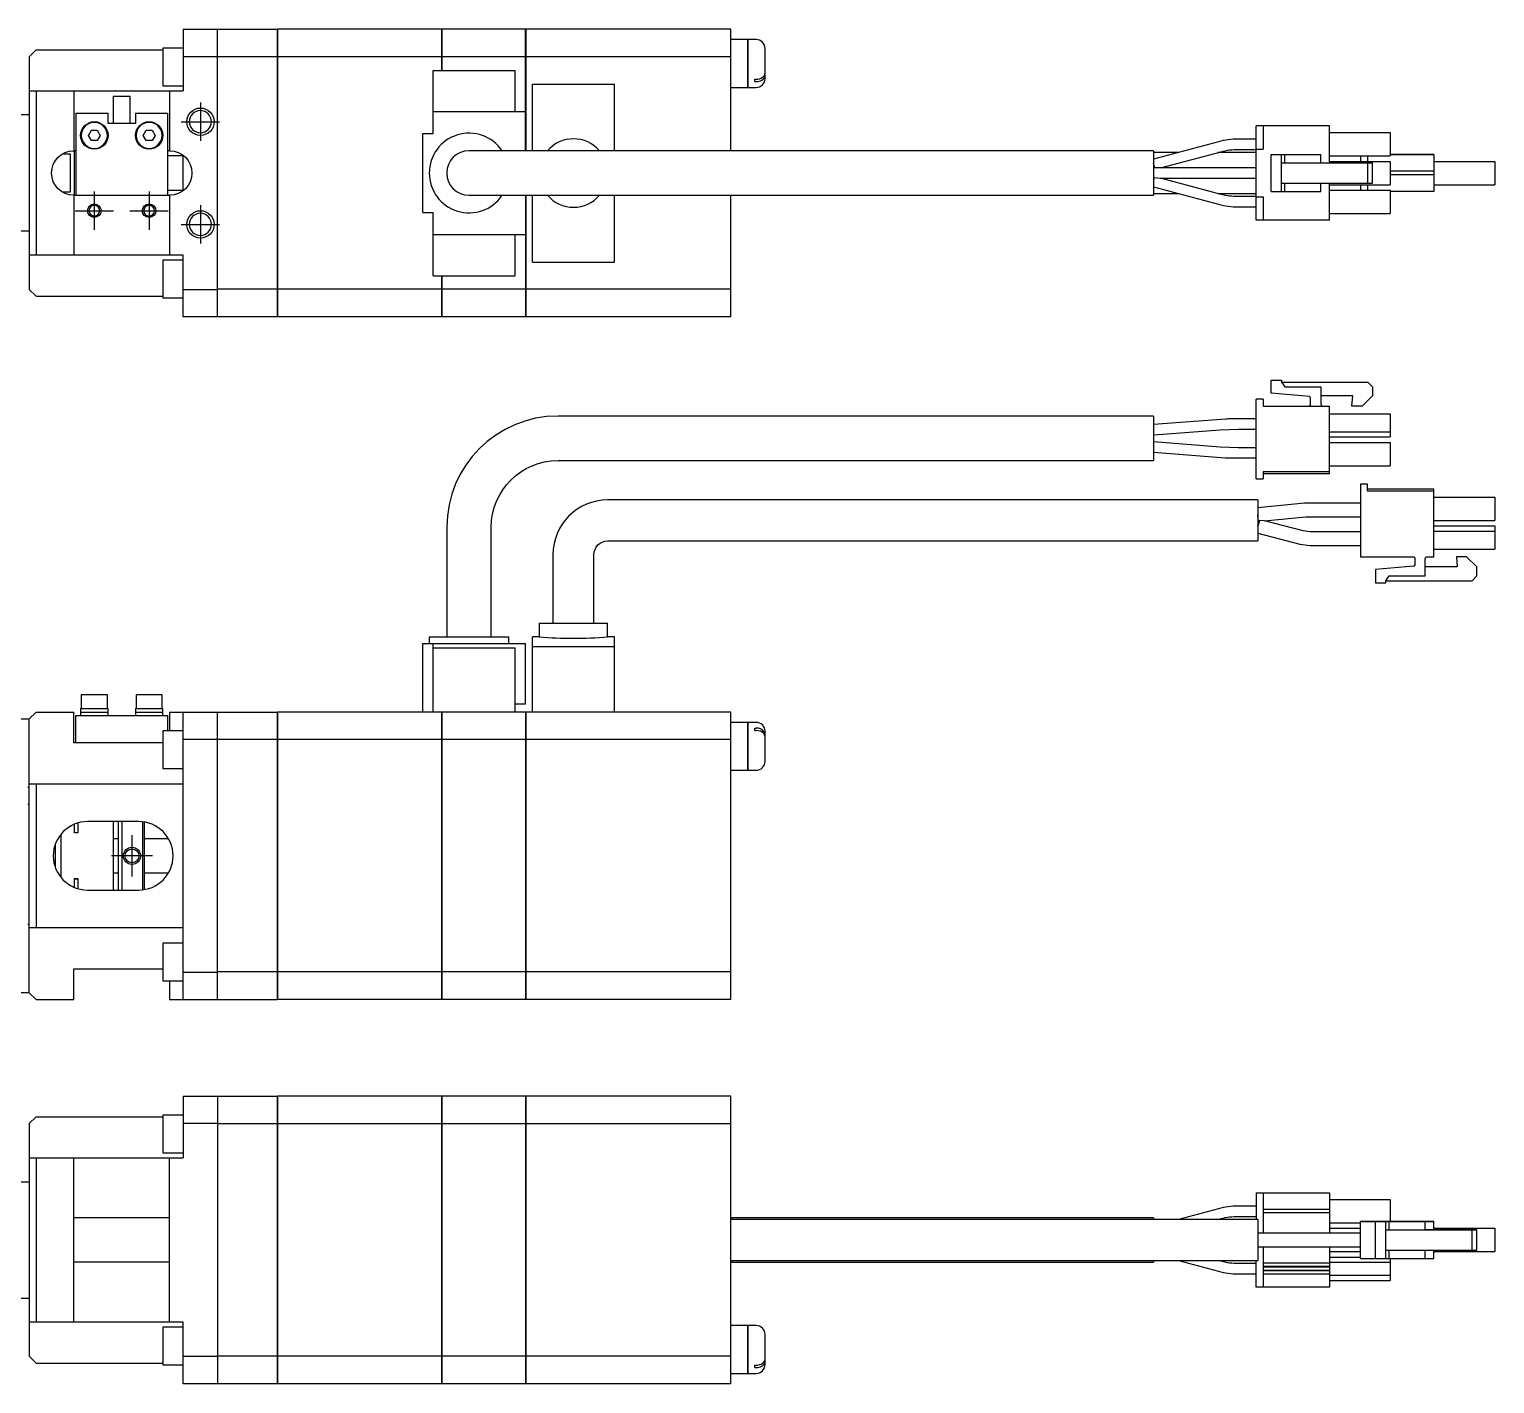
# Model space of a CAD drawing. Extents: x 0 to 802, y -8 to 208.
# Drawn here: x 171.5 to 385.6, y 10 to 207.9 of the extents above; entities that cross this region are included whole.
import ezdxf

# ---------------------------------------------------------------- set-up
doc = ezdxf.new("R2010")
doc.units = 0
doc.header["$LTSCALE"] = 0.5
doc.linetypes.add('CENTER', pattern=[50.8, 31.75, -6.35, 6.35, -6.35])
for name, color, linetype in [('MSM_CENTER', 1, 'CENTER'), ('MSM_CONTINUOUS', 7, 'CONTINUOUS'), ('MSM_NARROW', 5, 'CONTINUOUS')]:
    doc.layers.add(name, color=color, linetype=linetype)

msp = doc.modelspace()

# ---------------------------------------------------------------- linework, layer by layer
at = {"layer": 'MSM_CENTER'}
for p, q in [((196.47, 197.19), (196.47, 191.59)), ((193.67, 194.39), (199.27, 194.39)), ((180.97, 184.19), (180.97, 178.59)), ((188.97, 184.19), (188.97, 178.59)), ((196.47, 182.19), (196.47, 176.59)), ((178.17, 181.39), (183.77, 181.39)), ((186.17, 181.39), (191.77, 181.39)), ((193.67, 179.39), (199.27, 179.39)), ((186.47, 90.13), (186.47, 84.13)), ((189.47, 87.13), (183.47, 87.13))]:
    msp.add_line(p, q, dxfattribs=at)
at = {"layer": 'MSM_CONTINUOUS'}
for p, q in [((193.97, 207.89), (193.97, 198.89)), ((193.97, 207.89), (207.67, 207.89)), ((198.97, 165.89), (198.97, 207.89)), ((207.67, 207.89), (207.67, 165.89)), ((207.72, 207.84), (207.67, 207.84)), ((231.67, 207.89), (207.72, 207.89)), ((207.72, 207.89), (207.72, 165.89)), ((231.67, 207.89), (231.67, 201.89)), ((231.72, 207.84), (231.67, 207.84)), ((231.72, 207.89), (231.72, 201.89)), ((243.97, 207.89), (231.72, 207.89)), ((243.97, 190.14), (243.97, 207.89)), ((244.02, 207.84), (243.97, 207.84)), ((244.02, 207.89), (244.02, 190.14)), ((273.97, 207.89), (244.02, 207.89)), ((273.97, 190.14), (273.97, 207.89)), ((276.47, 206.39), (273.97, 206.39)), ((276.47, 199.39), (276.47, 206.39)), ((276.52, 206.34), (276.47, 206.34)), ((276.52, 199.39), (276.52, 206.39)), ((277.67, 206.39), (276.52, 206.39)), ((172.47, 204.89), (171.47, 203.89)), ((171.47, 203.89), (171.47, 169.89)), ((172.47, 204.89), (190.97, 204.89)), ((190.97, 205.14), (190.97, 199.64)), ((193.97, 205.14), (190.97, 205.14)), ((198.97, 203.89), (193.97, 203.89)), ((207.67, 203.86), (198.97, 203.86)), ((207.72, 203.6), (207.67, 203.6)), ((231.67, 203.86), (207.72, 203.86)), ((231.72, 203.6), (231.67, 203.6)), ((243.97, 203.86), (231.72, 203.86)), ((244.02, 203.6), (243.97, 203.6)), ((273.97, 203.86), (244.02, 203.86)), ((278.97, 200.69), (278.97, 205.09)), ((230.47, 192.67), (230.47, 201.89)), ((230.47, 201.89), (242.47, 201.89)), ((242.47, 195.89), (242.47, 201.89)), ((190.97, 199.64), (193.97, 199.64)), ((244.97, 190.14), (244.97, 199.89)), ((244.97, 199.89), (256.97, 199.89)), ((256.97, 190.14), (256.97, 199.89)), ((273.97, 199.39), (276.47, 199.39)), ((276.47, 199.44), (276.52, 199.44)), ((276.52, 199.39), (277.67, 199.39)), ((277.47, 200.25), (277.47, 200.6)), ((277.47, 200.6), (277.67, 200.6)), ((277.47, 200.25), (277.67, 200.25)), ((171.47, 198.89), (193.97, 198.89)), ((172.47, 198.89), (172.47, 174.89)), ((177.97, 198.89), (177.97, 190.14)), ((183.72, 198.14), (186.22, 198.14)), ((183.72, 198.14), (183.72, 194.14)), ((186.22, 194.14), (186.22, 198.14)), ((191.97, 198.89), (191.97, 190.14)), ((171.47, 195.39), (155.97, 195.39)), ((178.27, 195.64), (178.27, 183.64)), ((178.27, 195.64), (182.97, 195.64)), ((182.97, 194.14), (182.97, 195.64)), ((186.97, 195.64), (191.67, 195.64)), ((186.97, 195.64), (186.97, 194.14)), ((191.67, 195.64), (191.67, 183.64)), ((230.47, 195.89), (243.97, 195.89)), ((180.1, 192.39), (180.54, 193.14)), ((180.54, 193.14), (181.4, 193.14)), ((181.4, 193.14), (181.84, 192.39)), ((186.97, 194.14), (182.97, 194.14)), ((188.1, 192.39), (188.54, 193.14)), ((188.54, 193.14), (189.4, 193.14)), ((189.4, 193.14), (189.84, 192.39)), ((350.72, 179.99), (350.72, 193.79)), ((361.42, 193.79), (350.72, 193.79)), ((351.72, 193.79), (351.72, 190.39)), ((361.42, 188.39), (361.42, 193.79)), ((361.42, 192.79), (370.32, 192.79)), ((370.32, 192.79), (370.32, 189.39)), ((180.54, 191.64), (180.1, 192.39)), ((181.4, 191.64), (180.54, 191.64)), ((181.84, 192.39), (181.4, 191.64)), ((188.54, 191.64), (188.1, 192.39)), ((189.4, 191.64), (188.54, 191.64)), ((189.84, 192.39), (189.4, 191.64)), ((228.97, 192.67), (230.47, 192.67)), ((228.97, 181.11), (228.97, 192.67)), ((345.2, 191.46), (335.72, 188.92)), ((350.72, 191.84), (348.09, 191.84)), ((177.47, 189.64), (176.24, 189.64)), ((177.47, 184.14), (177.47, 189.64)), ((178.27, 190.14), (177.97, 190.14)), ((178.07, 183.64), (178.07, 190.14)), ((191.97, 190.14), (191.67, 190.14)), ((193.97, 189.39), (191.67, 189.39)), ((193.97, 184.33), (193.97, 189.45)), ((335.72, 190.14), (235.72, 190.14)), ((335.72, 190.14), (335.72, 183.64)), ((339.35, 189.89), (335.72, 189.89)), ((336.75, 187.64), (345.59, 190.01)), ((350.72, 189.89), (345.14, 189.89)), ((348.09, 190.34), (350.72, 190.34)), ((350.72, 190.39), (351.72, 190.39)), ((352.92, 184.19), (352.92, 189.59)), ((352.92, 189.59), (360.17, 189.59)), ((354.42, 184.19), (354.42, 189.59)), ((354.92, 188.39), (354.92, 189.59)), ((360.17, 188.39), (360.17, 189.59)), ((361.42, 189.39), (370.32, 189.39)), ((361.42, 188.59), (370.32, 188.59)), ((365.97, 189.39), (365.97, 188.59)), ((366.97, 189.39), (366.97, 188.59)), ((370.32, 189.59), (373.62, 189.59)), ((373.74, 189.59), (370.32, 189.59)), ((370.32, 189.59), (375.42, 189.59)), ((376.67, 189.59), (370.32, 189.59)), ((370.32, 188.59), (370.32, 185.19)), ((373.62, 189.59), (373.92, 189.59)), ((373.92, 189.59), (373.74, 189.59)), ((375.42, 189.59), (375.72, 189.59)), ((375.72, 189.59), (376.67, 189.59)), ((376.67, 189.59), (376.67, 184.19)), ((376.67, 188.59), (385.57, 188.59)), ((376.67, 188.59), (385.57, 188.59)), ((376.67, 188.59), (385.57, 188.59)), ((385.57, 188.59), (385.57, 185.19)), ((350.72, 187.64), (335.72, 187.64)), ((354.42, 188.39), (367.72, 188.39)), ((367.02, 185.39), (367.02, 188.39)), ((367.72, 185.39), (367.72, 188.39)), ((376.67, 187.14), (370.32, 187.14)), ((376.67, 186.64), (370.32, 186.64)), ((176.24, 184.14), (177.47, 184.14)), ((191.67, 184.39), (193.97, 184.39)), ((335.72, 186.14), (335.81, 186.14)), ((335.72, 184.86), (345.21, 182.32)), ((335.85, 186.25), (336.75, 186.14)), ((336.75, 186.14), (350.72, 186.14)), ((345.6, 183.77), (336.75, 186.14)), ((352.92, 184.19), (360.17, 184.19)), ((354.42, 185.39), (367.72, 185.39)), ((354.92, 184.19), (354.92, 185.39)), ((360.17, 184.19), (360.17, 185.39)), ((361.42, 179.99), (361.42, 185.39)), ((361.42, 185.19), (370.32, 185.19)), ((361.42, 184.39), (370.32, 184.39)), ((365.97, 185.19), (365.97, 184.39)), ((366.97, 185.19), (366.97, 184.39)), ((370.32, 184.39), (370.32, 180.99)), ((376.67, 184.19), (370.32, 184.19)), ((376.67, 185.19), (385.57, 185.19)), ((177.97, 183.64), (177.97, 174.89)), ((177.97, 183.64), (191.97, 183.64)), ((191.97, 183.64), (191.97, 174.89)), ((235.72, 183.64), (335.72, 183.64)), ((243.97, 183.64), (243.97, 165.89)), ((244.02, 183.64), (244.02, 165.89)), ((244.97, 173.89), (244.97, 183.64)), ((256.97, 173.89), (256.97, 183.64)), ((273.97, 165.89), (273.97, 183.64)), ((335.72, 183.89), (339.35, 183.89)), ((345.14, 183.89), (350.72, 183.89)), ((350.72, 183.44), (348.09, 183.44)), ((350.72, 183.39), (351.72, 183.39)), ((351.72, 183.39), (351.72, 179.99)), ((188.27, 181.09), (188.25, 181.07)), ((188.27, 181.09), (188.27, 181.74)), ((228.97, 181.11), (230.47, 181.11)), ((230.47, 171.89), (230.47, 181.11)), ((348.09, 181.94), (350.72, 181.94)), ((361.42, 179.99), (350.72, 179.99)), ((361.42, 180.99), (370.32, 180.99)), ((171.47, 178.39), (155.97, 178.39)), ((230.47, 177.89), (243.97, 177.89)), ((242.47, 171.89), (242.47, 177.89)), ((193.97, 174.89), (171.47, 174.89)), ((190.97, 174.14), (190.97, 168.64)), ((193.97, 174.14), (190.97, 174.14)), ((193.97, 165.89), (193.97, 174.89)), ((244.97, 173.89), (256.97, 173.89)), ((230.47, 171.89), (242.47, 171.89)), ((231.67, 171.89), (231.67, 165.89)), ((231.72, 171.89), (231.72, 165.89)), ((171.47, 169.89), (172.47, 168.89)), ((193.97, 169.89), (198.97, 169.89)), ((207.67, 169.92), (198.97, 169.92)), ((207.72, 170.18), (207.67, 170.18)), ((231.67, 169.92), (207.72, 169.92)), ((231.72, 170.18), (231.67, 170.18)), ((243.97, 169.92), (231.72, 169.92)), ((244.02, 170.18), (243.97, 170.18)), ((273.97, 169.92), (244.02, 169.92)), ((172.47, 168.89), (190.97, 168.89)), ((190.97, 168.64), (193.97, 168.64)), ((207.67, 165.89), (193.97, 165.89)), ((207.72, 165.94), (207.67, 165.94)), ((231.67, 165.89), (207.72, 165.89)), ((231.72, 165.94), (231.67, 165.94)), ((243.97, 165.89), (231.72, 165.89)), ((244.02, 165.94), (243.97, 165.94)), ((273.97, 165.89), (244.02, 165.89)), ((352.92, 154.72), (352.92, 156.63)), ((352.92, 156.63), (354.42, 156.63)), ((354.42, 156.63), (354.42, 156.33)), ((354.42, 156.33), (354.92, 155.63)), ((354.42, 156.33), (367.02, 156.33)), ((367.02, 156.33), (367.72, 155.63)), ((358.49, 154.23), (352.92, 154.72)), ((354.92, 155.63), (360.17, 155.63)), ((360.17, 155.63), (360.17, 153.13)), ((364.85, 154.33), (360.17, 154.33)), ((364.72, 152.83), (364.85, 154.33)), ((367.72, 154.33), (366.22, 152.83)), ((367.72, 155.63), (367.72, 154.33)), ((351.72, 153.83), (350.72, 153.83)), ((350.72, 142.23), (350.72, 153.83)), ((351.72, 153.83), (351.72, 152.83)), ((351.72, 152.83), (361.42, 152.83)), ((358.67, 153.13), (358.67, 154.03)), ((361.42, 142.98), (361.42, 152.83)), ((366.22, 152.83), (364.72, 152.83)), ((335.72, 151.38), (248.72, 151.38)), ((335.72, 151.38), (335.72, 144.88)), ((346.29, 150.93), (335.72, 150.14)), ((350.72, 150.96), (347.09, 150.96)), ((361.42, 151.73), (370.32, 151.73)), ((370.32, 151.73), (370.32, 148.33)), ((335.78, 148.64), (345.46, 149.36)), ((345.46, 149.36), (348.09, 149.46)), ((348.09, 149.46), (350.72, 149.46)), ((361.42, 149.08), (370.32, 149.08)), ((361.42, 148.33), (370.32, 148.33)), ((335.72, 146.13), (346.26, 145.29)), ((345.46, 146.86), (335.78, 147.63)), ((348.09, 146.76), (345.46, 146.86)), ((350.72, 146.76), (348.09, 146.76)), ((361.42, 147.53), (370.32, 147.53)), ((370.32, 147.53), (370.32, 144.13)), ((248.72, 144.88), (335.72, 144.88)), ((347.12, 145.26), (350.72, 145.26)), ((361.42, 144.13), (370.32, 144.13)), ((350.72, 142.23), (351.72, 142.23)), ((361.42, 143.23), (351.72, 143.23)), ((351.72, 143.23), (351.72, 142.23)), ((351.72, 142.98), (361.42, 142.98)), ((366.97, 141.43), (365.97, 141.43)), ((365.97, 141.43), (365.97, 130.83)), ((366.97, 141.43), (365.97, 141.43)), ((366.97, 140.43), (366.97, 141.43)), ((376.67, 140.68), (366.97, 140.68)), ((376.67, 140.43), (366.97, 140.43)), ((376.67, 140.43), (366.97, 140.43)), ((376.67, 140.43), (376.67, 140.68)), ((376.67, 130.83), (376.67, 140.43)), ((376.67, 139.53), (385.57, 139.53)), ((376.67, 139.53), (385.57, 139.53)), ((385.57, 139.53), (385.57, 136.13)), ((350.97, 139.13), (255.97, 139.13)), ((350.97, 139.13), (350.97, 133.13)), ((357.78, 138.65), (350.97, 137.99)), ((358.07, 138.66), (357.78, 138.65)), ((365.97, 138.66), (358.07, 138.66)), ((232.47, 135.13), (232.47, 119.13)), ((238.97, 119.13), (238.97, 135.13)), ((351.07, 135.99), (350.97, 136.98)), ((350.97, 135.28), (351.19, 136.13)), ((351.16, 136), (350.97, 135.28)), ((351.07, 135.99), (351.16, 136)), ((351.16, 136), (351.19, 136.13)), ((351.19, 136.13), (351.16, 136)), ((351.92, 136.07), (351.19, 136.13)), ((351.92, 136.07), (357.97, 136.65)), ((357.6, 134.59), (351.92, 136.07)), ((357.97, 136.65), (358.07, 136.66)), ((358.07, 136.66), (365.97, 136.66)), ((376.67, 136.13), (385.57, 136.13)), ((376.67, 135.33), (385.57, 135.33)), ((376.67, 135.33), (385.57, 135.33)), ((385.57, 135.33), (385.57, 131.93)), ((255.97, 133.13), (350.97, 133.13)), ((350.97, 134.25), (357.1, 132.65)), ((358.61, 134.46), (357.6, 134.59)), ((365.97, 134.46), (358.61, 134.46)), ((376.67, 134.58), (385.57, 134.58)), ((247.97, 131.13), (247.97, 121.13)), ((253.97, 121.13), (253.97, 131.13)), ((357.1, 132.65), (358.61, 132.46)), ((358.61, 132.46), (365.97, 132.46)), ((365.97, 130.83), (373.62, 130.83)), ((375.72, 130.83), (376.67, 130.83)), ((376.67, 131.93), (385.57, 131.93)), ((381.47, 130.83), (379.97, 130.83)), ((381.47, 130.83), (379.97, 130.83)), ((379.97, 130.83), (380.1, 129.33)), ((382.97, 129.33), (381.47, 130.83)), ((382.97, 129.33), (381.47, 130.83)), ((373.74, 129.43), (368.17, 128.95)), ((373.74, 129.43), (368.17, 128.95)), ((368.17, 128.95), (368.17, 127.03)), ((373.74, 129.43), (372.59, 129.33)), ((373.74, 129.43), (372.59, 129.33)), ((372.59, 129.33), (372.59, 129.33)), ((373.92, 130.53), (373.92, 129.63)), ((375.42, 128.03), (375.42, 130.53)), ((380.1, 129.33), (375.42, 129.33)), ((380.1, 129.33), (375.42, 129.33)), ((382.97, 128.03), (382.97, 129.33)), ((368.17, 127.03), (369.67, 127.03)), ((369.67, 127.33), (370.17, 128.03)), ((369.67, 127.03), (369.67, 127.33)), ((369.67, 127.33), (382.27, 127.33)), ((370.17, 128.03), (375.42, 128.03)), ((382.27, 127.33), (382.97, 128.03)), ((245.97, 121.13), (255.97, 121.13)), ((245.97, 121.13), (245.97, 119.13)), ((255.97, 119.13), (255.97, 121.13)), ((228.97, 108.13), (228.97, 118.13)), ((228.97, 118.13), (243.97, 118.13)), ((229.9, 119.13), (241.54, 119.13)), ((229.9, 119.13), (229.9, 118.13)), ((230.47, 108.13), (230.47, 118.13)), ((241.54, 118.13), (241.54, 119.13)), ((243.97, 109.33), (243.97, 118.13)), ((244.97, 108.13), (244.97, 119.13)), ((245.97, 119.13), (244.97, 119.13)), ((256.97, 119.13), (255.97, 119.13)), ((256.97, 108.13), (256.97, 119.13)), ((230.47, 117.53), (242.47, 117.53)), ((242.47, 108.13), (242.47, 117.53)), ((244.97, 117.7), (256.97, 117.7)), ((182.87, 110.63), (179.07, 110.63)), ((179.07, 110.63), (179.07, 108.63)), ((182.87, 108.63), (182.87, 110.63)), ((190.87, 110.63), (187.07, 110.63)), ((187.07, 110.63), (187.07, 108.63)), ((190.87, 108.63), (190.87, 110.63)), ((242.47, 109.33), (243.97, 109.33)), ((142.47, 107.13), (171.47, 107.13)), ((172.47, 108.13), (171.47, 107.13)), ((171.47, 67.13), (171.47, 107.13)), ((172.47, 108.13), (177.97, 108.13)), ((177.97, 103.63), (177.97, 108.13)), ((178.27, 103.63), (178.27, 107.63)), ((178.27, 107.63), (191.67, 107.63)), ((178.97, 108.63), (182.97, 108.63)), ((178.97, 108.63), (178.97, 107.63)), ((178.97, 108.13), (182.97, 108.13)), ((182.97, 107.63), (182.97, 108.63)), ((186.97, 108.63), (190.97, 108.63)), ((186.97, 108.63), (186.97, 107.63)), ((186.97, 108.13), (190.97, 108.13)), ((190.97, 107.63), (190.97, 108.63)), ((191.67, 107.63), (191.67, 105.38)), ((191.97, 108.13), (191.97, 105.38)), ((191.97, 108.13), (207.67, 108.13)), ((193.97, 66.13), (193.97, 108.13)), ((198.97, 66.13), (198.97, 108.13)), ((207.67, 108.13), (207.67, 66.13)), ((207.72, 108.08), (207.67, 108.08)), ((243.97, 108.13), (207.72, 108.13)), ((207.72, 108.13), (207.72, 66.13)), ((231.67, 108.13), (231.67, 66.13)), ((231.72, 108.08), (231.67, 108.08)), ((231.72, 108.13), (231.72, 66.13)), ((243.97, 108.13), (243.97, 66.13)), ((244.02, 108.08), (243.97, 108.08)), ((244.02, 108.13), (244.02, 66.13)), ((273.97, 108.13), (244.02, 108.13)), ((273.97, 66.13), (273.97, 108.13)), ((190.97, 105.38), (190.97, 99.88)), ((193.97, 105.38), (190.97, 105.38)), ((276.47, 106.63), (273.97, 106.63)), ((276.47, 99.63), (276.47, 106.63)), ((276.52, 106.58), (276.47, 106.58)), ((276.52, 99.63), (276.52, 106.63)), ((277.67, 106.63), (276.52, 106.63)), ((277.47, 105.78), (277.67, 105.78)), ((277.47, 105.43), (277.47, 105.78)), ((277.47, 105.43), (277.67, 105.43)), ((278.97, 100.93), (278.97, 105.33)), ((190.97, 103.63), (177.97, 103.63)), ((198.97, 104.13), (193.97, 104.13)), ((207.67, 104.1), (198.97, 104.1)), ((207.72, 103.85), (207.67, 103.85)), ((231.67, 104.1), (207.72, 104.1)), ((231.72, 103.85), (231.67, 103.85)), ((243.97, 104.1), (231.72, 104.1)), ((244.02, 103.85), (243.97, 103.85)), ((273.97, 104.1), (244.02, 104.1)), ((190.97, 99.88), (193.97, 99.88)), ((273.97, 99.63), (276.47, 99.63)), ((276.47, 99.68), (276.52, 99.68)), ((276.52, 99.63), (277.67, 99.63)), ((171.47, 97.13), (171.27, 97.13)), ((171.47, 97.63), (193.97, 97.63)), ((172.47, 97.63), (172.47, 76.63)), ((171.47, 94.63), (171.27, 94.63)), ((187.47, 92.13), (179.97, 92.13)), ((183.77, 82.13), (183.77, 92.13)), ((184.47, 92.13), (184.47, 82.13)), ((184.97, 92.13), (184.97, 82.13)), ((188.07, 82.17), (188.07, 92.1)), ((188.27, 92.07), (188.27, 82.2)), ((176.07, 90.26), (176.07, 84.01)), ((178.07, 90.47), (178.07, 91.76)), ((178.57, 90.49), (178.07, 90.49)), ((178.57, 90.47), (178.07, 90.47)), ((178.57, 91.93), (178.57, 90.47)), ((175.27, 88.38), (175.13, 88.38)), ((175.27, 88.84), (175.27, 85.43)), ((184.47, 89.63), (183.77, 89.63)), ((191.8, 89.63), (188.27, 89.63)), ((175.13, 85.88), (175.27, 85.88)), ((178.07, 82.51), (178.07, 83.8)), ((178.07, 83.8), (178.57, 83.8)), ((178.07, 83.78), (178.57, 83.78)), ((178.57, 83.8), (178.57, 82.33)), ((183.77, 84.63), (184.47, 84.63)), ((188.27, 84.63), (191.8, 84.63)), ((179.97, 82.13), (187.47, 82.13)), ((171.27, 77.13), (171.47, 77.13)), ((193.97, 76.63), (171.47, 76.63)), ((190.97, 74.38), (190.97, 68.88)), ((193.97, 74.38), (190.97, 74.38)), ((177.97, 66.13), (177.97, 70.63)), ((177.97, 70.63), (190.97, 70.63)), ((190.97, 68.88), (193.97, 68.88)), ((191.97, 68.88), (191.97, 66.13)), ((193.97, 70.13), (198.97, 70.13)), ((207.67, 70.16), (198.97, 70.16)), ((207.72, 70.42), (207.67, 70.42)), ((231.67, 70.16), (207.72, 70.16)), ((231.72, 70.42), (231.67, 70.42)), ((243.97, 70.16), (231.72, 70.16)), ((244.02, 70.42), (243.97, 70.42)), ((273.97, 70.16), (244.02, 70.16)), ((171.47, 67.13), (142.47, 67.13)), ((171.47, 67.13), (172.47, 66.13)), ((172.47, 66.13), (177.97, 66.13)), ((191.97, 66.13), (207.67, 66.13)), ((207.72, 66.18), (207.67, 66.18)), ((231.67, 66.13), (207.72, 66.13)), ((231.72, 66.18), (231.67, 66.18)), ((243.97, 66.13), (231.72, 66.13)), ((244.02, 66.18), (243.97, 66.18)), ((273.97, 66.13), (244.02, 66.13)), ((193.97, 52), (193.97, 43)), ((193.97, 52), (207.67, 52)), ((198.97, 52), (198.97, 10)), ((207.67, 52), (207.67, 10)), ((207.72, 51.95), (207.67, 51.95)), ((231.67, 52), (207.72, 52)), ((207.72, 52), (207.72, 10)), ((231.67, 52), (231.67, 10)), ((231.72, 51.95), (231.67, 51.95)), ((243.97, 52), (231.72, 52)), ((231.72, 52), (231.72, 10)), ((243.97, 52), (243.97, 10)), ((244.02, 51.95), (243.97, 51.95)), ((273.97, 52), (244.02, 52)), ((244.02, 52), (244.02, 10)), ((273.97, 10), (273.97, 52)), ((190.97, 49.25), (190.97, 43.75)), ((193.97, 49.25), (190.97, 49.25)), ((172.47, 49), (171.47, 48)), ((171.47, 48), (171.47, 14)), ((172.47, 49), (190.97, 49)), ((198.97, 48), (193.97, 48)), ((207.67, 47.97), (198.97, 47.97)), ((207.72, 47.71), (207.67, 47.71)), ((231.67, 47.97), (207.72, 47.97)), ((231.72, 47.71), (231.67, 47.71)), ((243.97, 47.97), (231.72, 47.97)), ((244.02, 47.71), (243.97, 47.71)), ((273.97, 47.97), (244.02, 47.97)), ((171.47, 43), (193.97, 43)), ((172.47, 43), (172.47, 19)), ((177.97, 19), (177.97, 43)), ((190.97, 43.75), (193.97, 43.75)), ((191.97, 19), (191.97, 43)), ((155.97, 39.5), (171.47, 39.5)), ((350.72, 37.9), (361.42, 37.9)), ((350.72, 37.9), (350.72, 34)), ((351.72, 37.9), (351.72, 32)), ((361.42, 37.9), (361.42, 32)), ((361.42, 36.9), (370.32, 36.9)), ((370.32, 36.9), (370.32, 33.7)), ((345.21, 35.57), (339.35, 34)), ((350.72, 35.95), (348.09, 35.95)), ((348.09, 34.45), (350.72, 34.45)), ((361.42, 35.45), (351.72, 35.45)), ((361.42, 34.95), (351.72, 34.95)), ((191.97, 34.21), (177.97, 34.21)), ((335.72, 34.25), (273.97, 34.25)), ((350.97, 34), (273.97, 34)), ((335.72, 34.25), (335.72, 34)), ((345.14, 34), (345.6, 34.12)), ((350.97, 34), (350.97, 28)), ((361.42, 33.5), (365.97, 33.5)), ((361.42, 32.7), (365.97, 32.7)), ((365.97, 33.7), (373.62, 33.7)), ((366.97, 33.7), (365.97, 33.7)), ((365.97, 28.3), (365.97, 33.7)), ((376.67, 33.7), (366.97, 33.7)), ((368.17, 33.7), (369.67, 33.7)), ((373.74, 33.7), (368.17, 33.7)), ((368.17, 28.3), (368.17, 33.7)), ((369.67, 33.7), (370.17, 33.7)), ((369.67, 28.3), (369.67, 33.7)), ((369.67, 32.5), (370.17, 32.5)), ((369.67, 32.5), (382.27, 32.5)), ((370.17, 33.7), (375.42, 33.7)), ((370.17, 32.5), (370.17, 33.7)), ((370.17, 32.5), (375.42, 32.5)), ((373.62, 33.7), (373.92, 33.7)), ((373.92, 33.7), (373.74, 33.7)), ((375.42, 33.7), (375.72, 33.7)), ((375.42, 32.5), (375.42, 33.7)), ((380.1, 32.5), (375.42, 32.5)), ((375.72, 32.5), (375.42, 32.5)), ((375.72, 33.7), (376.67, 33.7)), ((376.67, 32.5), (376.67, 33.7)), ((376.67, 32.7), (385.57, 32.7)), ((376.67, 32.7), (385.57, 32.7)), ((376.67, 32.7), (385.57, 32.7)), ((379.97, 32.5), (380.1, 32.5)), ((381.47, 32.5), (379.97, 32.5)), ((382.97, 32.5), (381.47, 32.5)), ((382.27, 32.5), (382.97, 32.5)), ((382.27, 29.5), (382.27, 32.5)), ((382.97, 29.5), (382.97, 32.5)), ((385.57, 32.7), (385.57, 29.3)), ((357.35, 32), (350.97, 32)), ((357.87, 32), (350.97, 32)), ((350.97, 30), (357.35, 30)), ((351.72, 30), (351.72, 24.1)), ((358.61, 32), (357.35, 32)), ((357.35, 30), (358.61, 30)), ((358.07, 32), (357.87, 32)), ((365.97, 32), (358.07, 32)), ((365.97, 32), (358.61, 32)), ((358.61, 30), (365.97, 30)), ((361.42, 30), (361.42, 24.1)), ((273.97, 28), (350.97, 28)), ((335.72, 28), (335.72, 27.75)), ((339.35, 28), (345.2, 26.43)), ((345.59, 27.88), (345.14, 28)), ((350.72, 24.1), (350.72, 28)), ((361.42, 29.3), (365.97, 29.3)), ((361.42, 28.5), (365.97, 28.5)), ((365.97, 28.3), (368.17, 28.3)), ((368.17, 28.3), (369.67, 28.3)), ((369.67, 29.5), (382.27, 29.5)), ((369.67, 28.3), (370.17, 28.3)), ((370.17, 28.3), (370.17, 29.5)), ((370.17, 28.3), (375.42, 28.3)), ((370.32, 28.3), (370.32, 25.1)), ((375.42, 28.3), (375.42, 29.5)), ((375.42, 28.3), (375.72, 28.3)), ((375.72, 28.3), (376.67, 28.3)), ((376.67, 28.3), (376.67, 29.5)), ((376.67, 29.3), (385.57, 29.3)), ((382.27, 29.5), (382.97, 29.5)), ((177.97, 27.79), (191.97, 27.79)), ((273.97, 27.75), (335.72, 27.75)), ((350.72, 27.55), (348.09, 27.55)), ((348.09, 26.05), (350.72, 26.05)), ((361.42, 27.6), (351.72, 27.6)), ((361.42, 27.1), (351.72, 27.1)), ((361.42, 27.05), (351.72, 27.05)), ((361.42, 26.55), (351.72, 26.55)), ((361.42, 26.5), (351.72, 26.5)), ((361.42, 26), (351.72, 26)), ((361.42, 27.75), (370.32, 27.75)), ((361.42, 25.85), (370.32, 25.85)), ((361.42, 24.1), (350.72, 24.1)), ((361.42, 25.1), (370.32, 25.1)), ((155.97, 22.5), (171.47, 22.5)), ((193.97, 19), (171.47, 19)), ((190.97, 18.25), (190.97, 12.75)), ((193.97, 18.25), (190.97, 18.25)), ((193.97, 10), (193.97, 19)), ((276.47, 18.5), (273.97, 18.5)), ((276.47, 11.5), (276.47, 18.5)), ((276.52, 18.45), (276.47, 18.45)), ((276.52, 11.5), (276.52, 18.5)), ((277.67, 18.5), (276.52, 18.5)), ((278.97, 12.8), (278.97, 17.2)), ((171.47, 14), (172.47, 13)), ((172.47, 13), (190.97, 13)), ((193.97, 14), (198.97, 14)), ((207.67, 14.03), (198.97, 14.03)), ((207.72, 14.29), (207.67, 14.29)), ((231.67, 14.03), (207.72, 14.03)), ((231.72, 14.29), (231.67, 14.29)), ((243.97, 14.03), (231.72, 14.03)), ((244.02, 14.29), (243.97, 14.29)), ((273.97, 14.03), (244.02, 14.03)), ((190.97, 12.75), (193.97, 12.75)), ((273.97, 11.5), (276.47, 11.5)), ((276.47, 11.55), (276.52, 11.55)), ((276.52, 11.5), (277.67, 11.5)), ((277.47, 12.71), (277.67, 12.71)), ((277.47, 12.35), (277.47, 12.71)), ((277.47, 12.35), (277.67, 12.35)), ((207.67, 10), (193.97, 10)), ((207.72, 10.05), (207.67, 10.05)), ((231.67, 10), (207.72, 10)), ((231.72, 10.05), (231.67, 10.05)), ((243.97, 10), (231.72, 10)), ((244.02, 10.05), (243.97, 10.05)), ((273.97, 10), (244.02, 10))]:
    msp.add_line(p, q, dxfattribs=at)
at = {"layer": 'MSM_CONTINUOUS', "extrusion": (0, 0, -1)}
for centre, radius in [((-196.47, 194.39), 1.62), ((-180.97, 192.39), 1.9), ((-188.97, 192.39), 1.9), ((-180.97, 181.39), 0.783), ((-188.97, 181.39), 0.783), ((-196.47, 179.39), 1.62)]:
    msp.add_circle(centre, radius, dxfattribs=at)
at = {"layer": 'MSM_CONTINUOUS'}
for centre, radius in [((180.97, 192.39), 2), ((188.97, 192.39), 2), ((186.47, 87.13), 1.01)]:
    msp.add_circle(centre, radius, dxfattribs=at)
for centre, radius, start, end in [((277.67, 205.09), 1.3, 0, 90), ((278.16, 201.56), 0.809, 303.6126, 357.2927), ((277.69, 202.21), 1.61, 269.2584, 304.7863), ((277.67, 200.69), 1.3, 270, 360), ((277.69, 201.91), 1.66, 269.4455, 299.7231), ((278.08, 201.25), 0.891, 298.7486, 355.0367), ((235.72, 186.89), 5.82, 33.9465, 326.0534), ((250.97, 186.89), 5, 40.5416, 139.4584), ((348.09, 180.69), 11.15, 89.9911, 105.0006), ((235.72, 186.89), 3.25, 90, 270), ((327.87, 186.04), 8.19, 11.2732, 16.4214), ((342.43, 189.88), 6.99, 196.2047, 198.6674), ((340.29, 184.59), 4.74, 159.3853, 164.6345), ((250.97, 186.89), 5, 220.5416, 319.4584), ((348.09, 193.05), 11.11, 255, 270.006), ((358.47, 154.03), 0.2, 0, 85), ((358.37, 153.13), 0.3, 270, 0), ((360.47, 153.13), 0.3, 180, 270), ((248.72, 135.13), 16.25, 90, 180), ((347.09, 140.21), 10.75, 90, 94.2892), ((335.77, 148.7), 0.0678, 218.3573, 272.4581), ((335.78, 147.55), 0.0845, 92.245, 137.9841), ((347.12, 156.01), 10.75, 265.452, 270), ((255.97, 131.13), 8, 90, 180), ((373.72, 129.63), 0.2, 275, 0), ((373.72, 129.63), 0.2, 275, 0), ((250.97, 178.92), 60, 265.2198, 274.7802), ((277.67, 105.33), 1.3, 0, 90), ((277.75, 104.38), 1.41, 41.3743, 92.8178), ((277.76, 104.04), 1.39, 42.8199, 93.04), ((278.22, 104.48), 0.754, 5.8166, 41.8939), ((278.22, 104.83), 0.751, 1.7681, 38.8955), ((277.67, 100.93), 1.3, 270, 360), ((179.97, 87.13), 5, 90, 270), ((187.47, 87.13), 5, 270, 90), ((348.09, 24.8), 11.15, 89.9911, 105.0006), ((348.09, 37.2), 11.15, 255.0015, 270.0068), ((277.67, 17.2), 1.3, 0, 90), ((277.69, 14.32), 1.61, 269.2584, 304.7863), ((278.08, 13.35), 0.891, 298.7486, 355.0367), ((278.16, 13.67), 0.809, 303.6126, 357.2927), ((277.67, 12.8), 1.3, 270, 360), ((277.69, 14.02), 1.66, 269.4455, 299.7231)]:
    msp.add_arc(centre, radius, start, end, dxfattribs=at)
at = {"layer": 'MSM_CONTINUOUS', "extrusion": (0, 0, -1)}
for centre, radius, start, end in [((-177.97, 186.89), 3.25, 270, 90), ((-191.97, 186.89), 3.25, 90, 270), ((-348.09, 180.69), 9.65, 75.0035, 90.008), ((-348.08, 193.05), 9.61, 269.9909, 285.0002), ((-248.72, 135.13), 9.75, 0, 90), ((-255.97, 131.13), 2, 0, 90), ((-373.62, 130.53), 0.3, 90, 180), ((-375.72, 130.53), 0.3, 0, 90), ((-373.72, 129.63), 0.2, 180, 265), ((-348.09, 24.8), 9.65, 75.0035, 90.008), ((-348.09, 37.2), 9.65, 269.9899, 284.9986)]:
    msp.add_arc(centre, radius, start, end, dxfattribs=at)
at = {"layer": 'MSM_NARROW'}
for centre, radius in [((196.47, 194.39), 2), ((180.97, 181.39), 1), ((188.97, 181.39), 1), ((196.47, 179.39), 2), ((186.47, 87.13), 1.25)]:
    msp.add_circle(centre, radius, dxfattribs=at)

doc.saveas('drawing.dxf')
